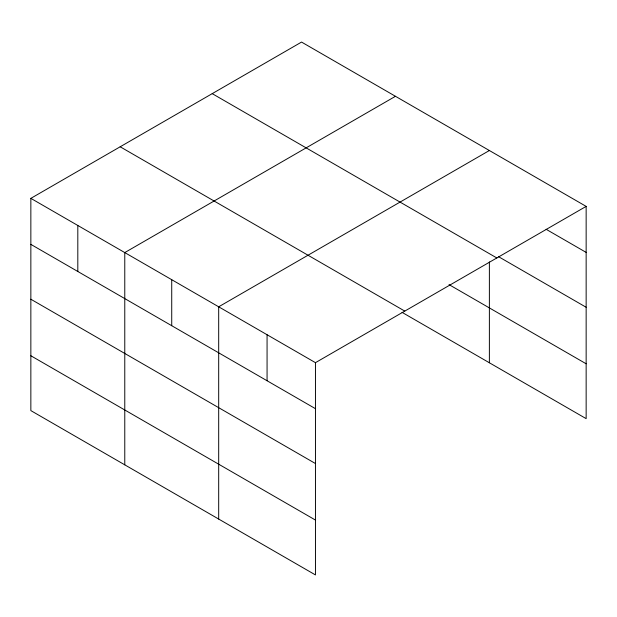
<?xml version="1.0" encoding="UTF-8"?>
<svg xmlns="http://www.w3.org/2000/svg" width="617" height="617" viewBox="0 0 617 617"><rect width="100%" height="100%" fill="white"/><g stroke="black" fill="none" stroke-linecap="round" stroke-linejoin="round"><path stroke-width="0.93" d="M315.457 463.544L315.457 362.673L30.85 198.358L30.85 410.613L315.457 574.928L315.457 463.544L30.85 299.23M402.053 312.356L586.15 418.642L586.15 206.387L301.543 42.072L30.85 198.358M395.466 96.298L124.773 252.584L124.773 464.84M489.381 150.517L218.688 306.803L218.688 519.059M315.457 362.673L586.15 206.387M546.107 229.285L586.15 252.399M498.559 256.687L586.15 307.258M212.217 93.645L496.824 257.96M449.014 284.607L586.15 363.783M120.176 146.784L404.783 311.099M30.85 244.371L315.457 408.685M30.85 355.754L315.457 520.069M489.381 261.932L489.381 362.773M267.068 334.738L267.068 380.751M171.727 279.694L171.727 325.707M77.811 225.467L77.811 271.48"/></g></svg>
